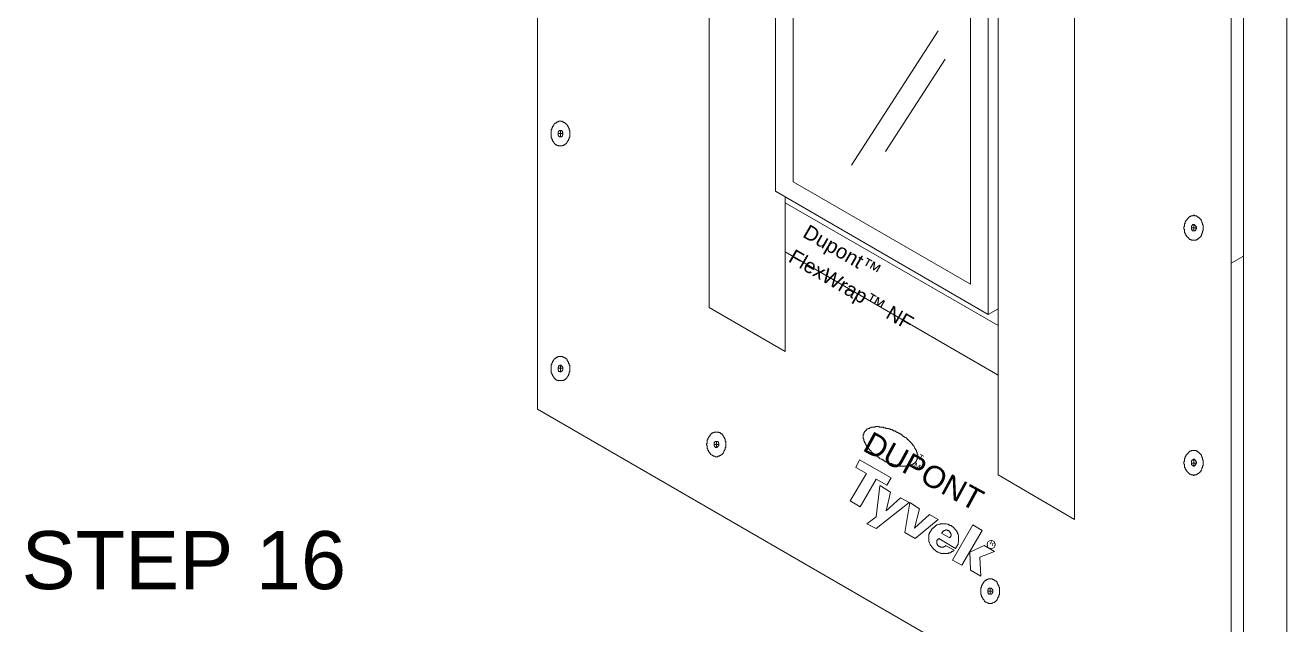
# Model space of a CAD drawing. Header units: inches. Extents: x 0 to 32.7, y -0.1 to 22.9.
# Drawn here: x 3.343 to 6.739, y 2.298 to 3.912 of the extents above; entities that cross this region are included whole.
import ezdxf

# ---------------------------------------------------------------- set-up
doc = ezdxf.new("R2010")
doc.units = ezdxf.units.IN
doc.header["$MEASUREMENT"] = 0
doc.layers.add('PDF_Geometry', color=7, linetype='Continuous', true_color=0x5d5d5d)
doc.layers.add('PDF_Text', color=7, linetype='Continuous')
doc.styles.add('PDF Arial', font='arial.ttf')
doc.styles.add('PDF Chief Blueprint', font='Chief_Blueprint.ttf')

msp = doc.modelspace()

# ---------------------------------------------------------------- linework, layer by layer
at = {"layer": 'PDF_Geometry', "color": 7, "lineweight": 18}
msp.add_lwpolyline([(6.5888, 1.7986), (6.5888, 4.7453), (4.7221, 5.8103), (4.7221, 2.8786)], close=True, dxfattribs=at)
at = {"layer": 'PDF_Geometry', "color": 254, "lineweight": 18, "true_color": 0xe1e1e1}
for points in [[(6.5888, 1.7986), (6.6221, 1.8169), (6.6221, 4.7636), (4.7554, 5.8303)], [(6.6221, 3.2903), (6.5888, 3.2719)]]:
    msp.add_lwpolyline(points, dxfattribs=at)
at = {"layer": 'PDF_Geometry', "color": 253, "lineweight": 18, "true_color": 0xa2a2a2}
msp.add_lwpolyline([(6.6221, 1.8169), (6.7388, 1.8853), (6.7388, 4.8319), (6.6771, 4.8669), (6.5604, 4.8003), (6.6221, 4.7636), (6.7388, 4.8319)], dxfattribs=at)
at = {"layer": 'PDF_Geometry', "color": 252, "lineweight": 18, "true_color": 0x929292}
for points in [[(5.3888, 3.4503), (5.3888, 3.0336), (5.1838, 3.1519), (5.1838, 4.7886)], [(5.9621, 4.3386), (5.9621, 2.7019), (6.1671, 2.5819), (6.1671, 4.2236), (6.1671, 2.5819), (5.9621, 2.7019), (5.9621, 4.3403)]]:
    msp.add_lwpolyline(points, dxfattribs=at)
at = {"layer": 'PDF_Geometry', "color": 252, "lineweight": 18, "true_color": 0x959595}
for points in [[(5.9621, 4.3386), (5.9354, 4.3236), (5.9354, 3.1336), (5.3621, 3.4653), (5.3621, 4.6553), (5.3888, 4.6703), (5.3621, 4.6553)], [(5.3888, 4.6403), (5.9354, 4.3236), (5.9621, 4.3386), (5.9621, 3.1486), (5.9354, 3.1336), (5.9354, 4.3236), (5.3621, 4.6553), (5.3621, 3.4653), (5.9354, 3.1336), (5.9621, 3.1486)], [(5.9621, 3.1036), (5.3888, 3.4336)]]:
    msp.add_lwpolyline(points, dxfattribs=at)
for points in [[(5.4104, 3.4903), (5.4104, 4.5736), (5.8871, 4.2986), (5.8871, 3.2153)], [(5.4104, 3.4903), (5.8871, 3.2153), (5.8871, 4.2986), (5.4104, 4.5736)]]:
    msp.add_lwpolyline(points, close=True, dxfattribs=at)
at = {"layer": 'PDF_Geometry', "color": 9, "lineweight": 18, "true_color": 0xbfbfbf}
msp.add_lwpolyline([(5.9621, 4.3386), (5.9621, 3.1486)], dxfattribs=at)
at = {"layer": 'PDF_Geometry', "color": 251, "lineweight": 18, "true_color": 0x686868}
for points in [[(6.5888, 1.7986), (6.5888, 4.3436)], [(5.8004, 3.8969), (5.5671, 3.5353)], [(5.8188, 3.8203), (5.6588, 3.5719)], [(4.7771, 3.6203), (4.7904, 3.6203)], [(4.7838, 3.6286), (4.7838, 3.6119)], [(6.4821, 3.3669), (6.4954, 3.3669)], [(6.4888, 3.3753), (6.4888, 3.3586)], [(4.7771, 2.9886), (4.7904, 2.9886)], [(4.7838, 2.9969), (4.7838, 2.9786)], [(5.2038, 2.7919), (5.2038, 2.7753)], [(5.1971, 2.7836), (5.2104, 2.7836)], [(6.4821, 2.7336), (6.4954, 2.7336)], [(6.4888, 2.7436), (6.4888, 2.7253)], [(5.9338, 2.3886), (5.9471, 2.3886)], [(5.9404, 2.3969), (5.9404, 2.3803)]]:
    msp.add_lwpolyline(points, dxfattribs=at)
at = {"layer": 'PDF_Geometry', "lineweight": 18}
for points in [[(4.7838, 3.6536), (4.7854, 3.6536), (4.7871, 3.6536), (4.7888, 3.6519), (4.7904, 3.6519), (4.7921, 3.6519), (4.7921, 3.6503), (4.7938, 3.6503), (4.7954, 3.6503), (4.7954, 3.6486), (4.7971, 3.6486), (4.7971, 3.6469), (4.7988, 3.6469), (4.7988, 3.6453), (4.8004, 3.6453), (4.8004, 3.6436), (4.8021, 3.6436), (4.8021, 3.6419), (4.8038, 3.6419), (4.8038, 3.6403), (4.8038, 3.6386), (4.8054, 3.6386), (4.8054, 3.6369), (4.8054, 3.6353), (4.8071, 3.6353), (4.8071, 3.6336), (4.8071, 3.6319), (4.8071, 3.6303), (4.8088, 3.6286), (4.8088, 3.6269), (4.8088, 3.6253), (4.8088, 3.6236), (4.8088, 3.6219), (4.8088, 3.6203), (4.8088, 3.6186), (4.8088, 3.6169), (4.8088, 3.6153), (4.8088, 3.6136), (4.8088, 3.6119), (4.8088, 3.6103), (4.8071, 3.6103), (4.8071, 3.6086), (4.8071, 3.6069), (4.8071, 3.6053), (4.8054, 3.6053), (4.8054, 3.6036), (4.8054, 3.6019), (4.8038, 3.6019), (4.8038, 3.6003), (4.8038, 3.5986), (4.8021, 3.5986), (4.8021, 3.5969), (4.8004, 3.5953), (4.7988, 3.5936), (4.7971, 3.5919), (4.7954, 3.5919), (4.7954, 3.5903), (4.7938, 3.5903), (4.7921, 3.5886), (4.7904, 3.5886), (4.7888, 3.5886), (4.7888, 3.5869), (4.7871, 3.5869), (4.7854, 3.5869), (4.7838, 3.5869), (4.7821, 3.5869), (4.7804, 3.5869), (4.7788, 3.5869), (4.7771, 3.5886), (4.7754, 3.5886), (4.7738, 3.5886), (4.7738, 3.5903), (4.7721, 3.5903), (4.7704, 3.5903), (4.7704, 3.5919), (4.7688, 3.5919), (4.7688, 3.5936), (4.7671, 3.5936), (4.7671, 3.5953), (4.7654, 3.5953), (4.7654, 3.5969), (4.7638, 3.5986), (4.7638, 3.6003), (4.7621, 3.6003), (4.7621, 3.6019), (4.7621, 3.6036), (4.7604, 3.6053), (4.7604, 3.6069), (4.7604, 3.6086), (4.7588, 3.6086), (4.7588, 3.6103), (4.7588, 3.6119), (4.7588, 3.6136), (4.7588, 3.6153), (4.7588, 3.6169), (4.7588, 3.6186), (4.7588, 3.6203), (4.7588, 3.6219), (4.7588, 3.6236), (4.7588, 3.6253), (4.7588, 3.6269), (4.7588, 3.6286), (4.7588, 3.6303), (4.7604, 3.6319), (4.7604, 3.6336), (4.7604, 3.6353), (4.7621, 3.6369), (4.7621, 3.6386), (4.7638, 3.6403), (4.7638, 3.6419), (4.7654, 3.6419), (4.7654, 3.6436), (4.7671, 3.6453), (4.7671, 3.6469), (4.7688, 3.6469), (4.7688, 3.6486), (4.7704, 3.6486), (4.7721, 3.6486), (4.7721, 3.6503), (4.7738, 3.6503), (4.7738, 3.6519), (4.7754, 3.6519), (4.7771, 3.6519), (4.7788, 3.6519), (4.7788, 3.6536), (4.7804, 3.6536), (4.7821, 3.6536)], [(6.4888, 3.4003), (6.4904, 3.4003), (6.4904, 3.3986), (6.4921, 3.3986), (6.4938, 3.3986), (6.4954, 3.3986), (6.4971, 3.3986), (6.4971, 3.3969), (6.4988, 3.3969), (6.4988, 3.3953), (6.5004, 3.3953), (6.5021, 3.3953), (6.5021, 3.3936), (6.5038, 3.3936), (6.5038, 3.3919), (6.5054, 3.3919), (6.5054, 3.3903), (6.5071, 3.3903), (6.5071, 3.3886), (6.5071, 3.3869), (6.5088, 3.3869), (6.5088, 3.3853), (6.5104, 3.3836), (6.5104, 3.3819), (6.5104, 3.3803), (6.5121, 3.3803), (6.5121, 3.3786), (6.5121, 3.3769), (6.5121, 3.3753), (6.5138, 3.3736), (6.5138, 3.3719), (6.5138, 3.3703), (6.5138, 3.3686), (6.5138, 3.3669), (6.5138, 3.3653), (6.5138, 3.3636), (6.5138, 3.3619), (6.5138, 3.3603), (6.5138, 3.3586), (6.5121, 3.3586), (6.5121, 3.3569), (6.5121, 3.3553), (6.5121, 3.3536), (6.5121, 3.3519), (6.5104, 3.3519), (6.5104, 3.3503), (6.5104, 3.3486), (6.5088, 3.3486), (6.5088, 3.3469), (6.5088, 3.3453), (6.5071, 3.3453), (6.5071, 3.3436), (6.5054, 3.3419), (6.5038, 3.3403), (6.5021, 3.3386), (6.5004, 3.3369), (6.4988, 3.3369), (6.4988, 3.3353), (6.4971, 3.3353), (6.4954, 3.3353), (6.4954, 3.3336), (6.4938, 3.3336), (6.4921, 3.3336), (6.4904, 3.3336), (6.4888, 3.3336), (6.4871, 3.3336), (6.4854, 3.3336), (6.4838, 3.3336), (6.4821, 3.3336), (6.4804, 3.3353), (6.4788, 3.3353), (6.4771, 3.3353), (6.4771, 3.3369), (6.4754, 3.3369), (6.4754, 3.3386), (6.4738, 3.3386), (6.4738, 3.3403), (6.4721, 3.3403), (6.4721, 3.3419), (6.4704, 3.3419), (6.4704, 3.3436), (6.4688, 3.3436), (6.4688, 3.3453), (6.4671, 3.3469), (6.4671, 3.3486), (6.4654, 3.3503), (6.4654, 3.3519), (6.4654, 3.3536), (6.4638, 3.3536), (6.4638, 3.3553), (6.4638, 3.3569), (6.4638, 3.3586), (6.4638, 3.3603), (6.4638, 3.3619), (6.4621, 3.3636), (6.4621, 3.3653), (6.4621, 3.3669), (6.4621, 3.3686), (6.4621, 3.3703), (6.4638, 3.3703), (6.4638, 3.3719), (6.4638, 3.3736), (6.4638, 3.3753), (6.4638, 3.3769), (6.4638, 3.3786), (6.4654, 3.3786), (6.4654, 3.3803), (6.4654, 3.3819), (6.4654, 3.3836), (6.4671, 3.3836), (6.4671, 3.3853), (6.4688, 3.3869), (6.4688, 3.3886), (6.4704, 3.3886), (6.4704, 3.3903), (6.4721, 3.3919), (6.4738, 3.3936), (6.4754, 3.3953), (6.4771, 3.3953), (6.4771, 3.3969), (6.4788, 3.3969), (6.4804, 3.3969), (6.4804, 3.3986), (6.4821, 3.3986), (6.4838, 3.3986), (6.4854, 3.3986), (6.4871, 3.3986), (6.4871, 3.4003)], [(4.7838, 3.0203), (4.7854, 3.0203), (4.7871, 3.0203), (4.7888, 3.0203), (4.7904, 3.0203), (4.7904, 3.0186), (4.7921, 3.0186), (4.7938, 3.0186), (4.7938, 3.0169), (4.7954, 3.0169), (4.7971, 3.0169), (4.7971, 3.0153), (4.7988, 3.0153), (4.7988, 3.0136), (4.8004, 3.0136), (4.8004, 3.0119), (4.8021, 3.0119), (4.8021, 3.0103), (4.8021, 3.0086), (4.8038, 3.0086), (4.8038, 3.0069), (4.8054, 3.0053), (4.8054, 3.0036), (4.8054, 3.0019), (4.8071, 3.0019), (4.8071, 3.0003), (4.8071, 2.9986), (4.8071, 2.9969), (4.8088, 2.9969), (4.8088, 2.9953), (4.8088, 2.9936), (4.8088, 2.9919), (4.8088, 2.9903), (4.8088, 2.9886), (4.8088, 2.9869), (4.8088, 2.9853), (4.8088, 2.9836), (4.8088, 2.9819), (4.8088, 2.9803), (4.8088, 2.9786), (4.8071, 2.9786), (4.8071, 2.9769), (4.8071, 2.9753), (4.8071, 2.9736), (4.8054, 2.9719), (4.8054, 2.9703), (4.8054, 2.9686), (4.8038, 2.9686), (4.8038, 2.9669), (4.8021, 2.9653), (4.8021, 2.9636), (4.8004, 2.9636), (4.8004, 2.9619), (4.7988, 2.9619), (4.7988, 2.9603), (4.7971, 2.9603), (4.7971, 2.9586), (4.7954, 2.9586), (4.7938, 2.9569), (4.7921, 2.9569), (4.7921, 2.9553), (4.7904, 2.9553), (4.7888, 2.9553), (4.7871, 2.9553), (4.7854, 2.9553), (4.7838, 2.9553), (4.7821, 2.9553), (4.7804, 2.9553), (4.7788, 2.9553), (4.7771, 2.9553), (4.7754, 2.9553), (4.7754, 2.9569), (4.7738, 2.9569), (4.7721, 2.9569), (4.7721, 2.9586), (4.7704, 2.9586), (4.7704, 2.9603), (4.7688, 2.9603), (4.7671, 2.9619), (4.7671, 2.9636), (4.7654, 2.9636), (4.7654, 2.9653), (4.7638, 2.9653), (4.7638, 2.9669), (4.7638, 2.9686), (4.7621, 2.9686), (4.7621, 2.9703), (4.7621, 2.9719), (4.7604, 2.9719), (4.7604, 2.9736), (4.7604, 2.9753), (4.7588, 2.9769), (4.7588, 2.9786), (4.7588, 2.9803), (4.7588, 2.9819), (4.7588, 2.9836), (4.7588, 2.9853), (4.7588, 2.9869), (4.7588, 2.9886), (4.7588, 2.9903), (4.7588, 2.9919), (4.7588, 2.9936), (4.7588, 2.9953), (4.7588, 2.9969), (4.7588, 2.9986), (4.7604, 2.9986), (4.7604, 3.0003), (4.7604, 3.0019), (4.7604, 3.0036), (4.7621, 3.0036), (4.7621, 3.0053), (4.7621, 3.0069), (4.7638, 3.0069), (4.7638, 3.0086), (4.7638, 3.0103), (4.7654, 3.0103), (4.7654, 3.0119), (4.7671, 3.0119), (4.7671, 3.0136), (4.7688, 3.0136), (4.7688, 3.0153), (4.7704, 3.0153), (4.7704, 3.0169), (4.7721, 3.0169), (4.7738, 3.0186), (4.7754, 3.0186), (4.7771, 3.0203), (4.7788, 3.0203), (4.7804, 3.0203), (4.7821, 3.0203)], [(5.2038, 2.8169), (5.2054, 2.8169), (5.2071, 2.8169), (5.2088, 2.8169), (5.2104, 2.8153), (5.2121, 2.8153), (5.2138, 2.8153), (5.2138, 2.8136), (5.2154, 2.8136), (5.2154, 2.8119), (5.2171, 2.8119), (5.2188, 2.8119), (5.2188, 2.8103), (5.2204, 2.8086), (5.2204, 2.8069), (5.2221, 2.8069), (5.2221, 2.8053), (5.2238, 2.8053), (5.2238, 2.8036), (5.2238, 2.8019), (5.2254, 2.8019), (5.2254, 2.8003), (5.2254, 2.7986), (5.2271, 2.7986), (5.2271, 2.7969), (5.2271, 2.7953), (5.2271, 2.7936), (5.2288, 2.7919), (5.2288, 2.7903), (5.2288, 2.7886), (5.2288, 2.7869), (5.2288, 2.7853), (5.2288, 2.7836), (5.2288, 2.7819), (5.2288, 2.7803), (5.2288, 2.7786), (5.2288, 2.7769), (5.2288, 2.7753), (5.2271, 2.7753), (5.2271, 2.7736), (5.2271, 2.7719), (5.2271, 2.7703), (5.2254, 2.7686), (5.2254, 2.7669), (5.2238, 2.7653), (5.2238, 2.7636), (5.2221, 2.7619), (5.2221, 2.7603), (5.2204, 2.7603), (5.2204, 2.7586), (5.2188, 2.7586), (5.2188, 2.7569), (5.2171, 2.7569), (5.2171, 2.7553), (5.2154, 2.7553), (5.2154, 2.7536), (5.2138, 2.7536), (5.2121, 2.7536), (5.2121, 2.7519), (5.2104, 2.7519), (5.2088, 2.7519), (5.2071, 2.7519), (5.2071, 2.7503), (5.2054, 2.7503), (5.2038, 2.7503), (5.2021, 2.7503), (5.2004, 2.7503), (5.1988, 2.7519), (5.1971, 2.7519), (5.1954, 2.7519), (5.1938, 2.7536), (5.1921, 2.7536), (5.1921, 2.7553), (5.1904, 2.7553), (5.1888, 2.7569), (5.1871, 2.7569), (5.1871, 2.7586), (5.1854, 2.7603), (5.1854, 2.7619), (5.1838, 2.7619), (5.1838, 2.7636), (5.1821, 2.7636), (5.1821, 2.7653), (5.1821, 2.7669), (5.1804, 2.7669), (5.1804, 2.7686), (5.1804, 2.7703), (5.1804, 2.7719), (5.1788, 2.7719), (5.1788, 2.7736), (5.1788, 2.7753), (5.1788, 2.7769), (5.1788, 2.7786), (5.1788, 2.7803), (5.1788, 2.7819), (5.1771, 2.7819), (5.1771, 2.7836), (5.1771, 2.7853), (5.1788, 2.7869), (5.1788, 2.7886), (5.1788, 2.7903), (5.1788, 2.7919), (5.1788, 2.7936), (5.1788, 2.7953), (5.1804, 2.7969), (5.1804, 2.7986), (5.1804, 2.8003), (5.1821, 2.8003), (5.1821, 2.8019), (5.1821, 2.8036), (5.1838, 2.8036), (5.1838, 2.8053), (5.1854, 2.8069), (5.1854, 2.8086), (5.1871, 2.8086), (5.1871, 2.8103), (5.1888, 2.8103), (5.1888, 2.8119), (5.1904, 2.8119), (5.1904, 2.8136), (5.1921, 2.8136), (5.1938, 2.8136), (5.1938, 2.8153), (5.1954, 2.8153), (5.1971, 2.8153), (5.1971, 2.8169), (5.1988, 2.8169), (5.2004, 2.8169), (5.2021, 2.8169)], [(6.4888, 2.7669), (6.4904, 2.7669), (6.4921, 2.7669), (6.4938, 2.7669), (6.4954, 2.7669), (6.4954, 2.7653), (6.4971, 2.7653), (6.4988, 2.7653), (6.4988, 2.7636), (6.5004, 2.7636), (6.5021, 2.7619), (6.5038, 2.7603), (6.5054, 2.7586), (6.5071, 2.7569), (6.5071, 2.7553), (6.5088, 2.7553), (6.5088, 2.7536), (6.5088, 2.7519), (6.5104, 2.7519), (6.5104, 2.7503), (6.5104, 2.7486), (6.5121, 2.7486), (6.5121, 2.7469), (6.5121, 2.7453), (6.5121, 2.7436), (6.5121, 2.7419), (6.5138, 2.7419), (6.5138, 2.7403), (6.5138, 2.7386), (6.5138, 2.7369), (6.5138, 2.7353), (6.5138, 2.7336), (6.5138, 2.7319), (6.5138, 2.7303), (6.5138, 2.7286), (6.5138, 2.7269), (6.5121, 2.7253), (6.5121, 2.7236), (6.5121, 2.7219), (6.5121, 2.7203), (6.5104, 2.7203), (6.5104, 2.7186), (6.5104, 2.7169), (6.5088, 2.7153), (6.5088, 2.7136), (6.5071, 2.7136), (6.5071, 2.7119), (6.5071, 2.7103), (6.5054, 2.7103), (6.5054, 2.7086), (6.5038, 2.7086), (6.5038, 2.7069), (6.5021, 2.7069), (6.5021, 2.7053), (6.5004, 2.7053), (6.4988, 2.7053), (6.4988, 2.7036), (6.4971, 2.7036), (6.4971, 2.7019), (6.4954, 2.7019), (6.4938, 2.7019), (6.4921, 2.7019), (6.4904, 2.7019), (6.4888, 2.7003), (6.4871, 2.7003), (6.4871, 2.7019), (6.4854, 2.7019), (6.4838, 2.7019), (6.4821, 2.7019), (6.4804, 2.7019), (6.4804, 2.7036), (6.4788, 2.7036), (6.4771, 2.7036), (6.4771, 2.7053), (6.4754, 2.7053), (6.4738, 2.7069), (6.4721, 2.7086), (6.4704, 2.7103), (6.4704, 2.7119), (6.4688, 2.7119), (6.4688, 2.7136), (6.4671, 2.7153), (6.4671, 2.7169), (6.4654, 2.7169), (6.4654, 2.7186), (6.4654, 2.7203), (6.4654, 2.7219), (6.4638, 2.7219), (6.4638, 2.7236), (6.4638, 2.7253), (6.4638, 2.7269), (6.4638, 2.7286), (6.4638, 2.7303), (6.4621, 2.7303), (6.4621, 2.7319), (6.4621, 2.7336), (6.4621, 2.7353), (6.4621, 2.7369), (6.4638, 2.7386), (6.4638, 2.7403), (6.4638, 2.7419), (6.4638, 2.7436), (6.4638, 2.7453), (6.4638, 2.7469), (6.4654, 2.7469), (6.4654, 2.7486), (6.4654, 2.7503), (6.4671, 2.7519), (6.4671, 2.7536), (6.4688, 2.7553), (6.4688, 2.7569), (6.4704, 2.7569), (6.4704, 2.7586), (6.4721, 2.7586), (6.4721, 2.7603), (6.4738, 2.7603), (6.4738, 2.7619), (6.4754, 2.7619), (6.4754, 2.7636), (6.4771, 2.7636), (6.4771, 2.7653), (6.4788, 2.7653), (6.4804, 2.7653), (6.4821, 2.7669), (6.4838, 2.7669), (6.4854, 2.7669), (6.4871, 2.7669)], [(5.9404, 2.4219), (5.9421, 2.4219), (5.9438, 2.4219), (5.9454, 2.4219), (5.9471, 2.4203), (5.9488, 2.4203), (5.9504, 2.4203), (5.9504, 2.4186), (5.9521, 2.4186), (5.9538, 2.4169), (5.9554, 2.4169), (5.9554, 2.4153), (5.9571, 2.4153), (5.9571, 2.4136), (5.9588, 2.4136), (5.9588, 2.4119), (5.9588, 2.4103), (5.9604, 2.4103), (5.9604, 2.4086), (5.9621, 2.4069), (5.9621, 2.4053), (5.9621, 2.4036), (5.9638, 2.4036), (5.9638, 2.4019), (5.9638, 2.4003), (5.9654, 2.3986), (5.9654, 2.3969), (5.9654, 2.3953), (5.9654, 2.3936), (5.9654, 2.3919), (5.9654, 2.3903), (5.9654, 2.3886), (5.9654, 2.3869), (5.9654, 2.3853), (5.9654, 2.3836), (5.9654, 2.3819), (5.9654, 2.3803), (5.9654, 2.3786), (5.9638, 2.3786), (5.9638, 2.3769), (5.9638, 2.3753), (5.9638, 2.3736), (5.9621, 2.3736), (5.9621, 2.3719), (5.9621, 2.3703), (5.9604, 2.3703), (5.9604, 2.3686), (5.9604, 2.3669), (5.9588, 2.3669), (5.9588, 2.3653), (5.9571, 2.3636), (5.9554, 2.3619), (5.9538, 2.3603), (5.9521, 2.3603), (5.9521, 2.3586), (5.9504, 2.3586), (5.9488, 2.3569), (5.9471, 2.3569), (5.9454, 2.3569), (5.9454, 2.3553), (5.9438, 2.3553), (5.9421, 2.3553), (5.9404, 2.3553), (5.9388, 2.3553), (5.9371, 2.3553), (5.9354, 2.3553), (5.9354, 2.3569), (5.9338, 2.3569), (5.9321, 2.3569), (5.9304, 2.3586), (5.9288, 2.3586), (5.9288, 2.3603), (5.9271, 2.3603), (5.9254, 2.3619), (5.9238, 2.3636), (5.9238, 2.3653), (5.9221, 2.3653), (5.9221, 2.3669), (5.9204, 2.3669), (5.9204, 2.3686), (5.9204, 2.3703), (5.9188, 2.3703), (5.9188, 2.3719), (5.9188, 2.3736), (5.9171, 2.3736), (5.9171, 2.3753), (5.9171, 2.3769), (5.9171, 2.3786), (5.9154, 2.3786), (5.9154, 2.3803), (5.9154, 2.3819), (5.9154, 2.3836), (5.9154, 2.3853), (5.9154, 2.3869), (5.9154, 2.3886), (5.9154, 2.3903), (5.9154, 2.3919), (5.9154, 2.3936), (5.9154, 2.3953), (5.9154, 2.3969), (5.9154, 2.3986), (5.9171, 2.3986), (5.9171, 2.4003), (5.9171, 2.4019), (5.9171, 2.4036), (5.9188, 2.4036), (5.9188, 2.4053), (5.9188, 2.4069), (5.9204, 2.4086), (5.9204, 2.4103), (5.9221, 2.4103), (5.9221, 2.4119), (5.9238, 2.4136), (5.9238, 2.4153), (5.9254, 2.4153), (5.9254, 2.4169), (5.9271, 2.4169), (5.9288, 2.4186), (5.9304, 2.4186), (5.9304, 2.4203), (5.9321, 2.4203), (5.9338, 2.4203), (5.9354, 2.4219), (5.9371, 2.4219), (5.9388, 2.4219)]]:
    msp.add_lwpolyline(points, close=True, dxfattribs=at)
at = {"layer": 'PDF_Geometry', "color": 251, "lineweight": 18, "true_color": 0x686868}
for points in [[(4.7838, 3.6286), (4.7854, 3.6286), (4.7871, 3.6286), (4.7871, 3.6269), (4.7888, 3.6269), (4.7888, 3.6253), (4.7888, 3.6236), (4.7904, 3.6236), (4.7904, 3.6219), (4.7904, 3.6203), (4.7904, 3.6186), (4.7904, 3.6169), (4.7888, 3.6169), (4.7888, 3.6153), (4.7888, 3.6136), (4.7871, 3.6136), (4.7871, 3.6119), (4.7854, 3.6119), (4.7838, 3.6119), (4.7821, 3.6119), (4.7804, 3.6119), (4.7804, 3.6136), (4.7788, 3.6136), (4.7788, 3.6153), (4.7771, 3.6153), (4.7771, 3.6169), (4.7771, 3.6186), (4.7771, 3.6203), (4.7771, 3.6219), (4.7771, 3.6236), (4.7771, 3.6253), (4.7788, 3.6253), (4.7788, 3.6269), (4.7804, 3.6269), (4.7804, 3.6286), (4.7821, 3.6286)], [(6.4888, 3.3753), (6.4904, 3.3753), (6.4904, 3.3736), (6.4921, 3.3736), (6.4921, 3.3719), (6.4938, 3.3719), (6.4938, 3.3703), (6.4954, 3.3686), (6.4954, 3.3669), (6.4954, 3.3653), (6.4954, 3.3636), (6.4938, 3.3636), (6.4938, 3.3619), (6.4938, 3.3603), (6.4921, 3.3603), (6.4921, 3.3586), (6.4904, 3.3586), (6.4888, 3.3586), (6.4871, 3.3586), (6.4854, 3.3586), (6.4838, 3.3586), (6.4838, 3.3603), (6.4838, 3.3619), (6.4821, 3.3619), (6.4821, 3.3636), (6.4821, 3.3653), (6.4821, 3.3669), (6.4821, 3.3686), (6.4821, 3.3703), (6.4821, 3.3719), (6.4838, 3.3719), (6.4838, 3.3736), (6.4854, 3.3736), (6.4854, 3.3753), (6.4871, 3.3753)], [(4.7838, 2.9969), (4.7854, 2.9969), (4.7854, 2.9953), (4.7871, 2.9953), (4.7871, 2.9936), (4.7888, 2.9936), (4.7888, 2.9919), (4.7904, 2.9919), (4.7904, 2.9903), (4.7904, 2.9886), (4.7904, 2.9869), (4.7904, 2.9853), (4.7904, 2.9836), (4.7888, 2.9836), (4.7888, 2.9819), (4.7871, 2.9819), (4.7871, 2.9803), (4.7854, 2.9803), (4.7854, 2.9786), (4.7838, 2.9786), (4.7821, 2.9786), (4.7821, 2.9803), (4.7804, 2.9803), (4.7788, 2.9803), (4.7788, 2.9819), (4.7788, 2.9836), (4.7771, 2.9836), (4.7771, 2.9853), (4.7771, 2.9869), (4.7771, 2.9886), (4.7771, 2.9903), (4.7771, 2.9919), (4.7788, 2.9919), (4.7788, 2.9936), (4.7788, 2.9953), (4.7804, 2.9953), (4.7821, 2.9953), (4.7821, 2.9969)], [(5.7421, 2.7403), (5.7421, 2.7386), (5.7404, 2.7386), (5.7404, 2.7369), (5.7388, 2.7353), (5.7371, 2.7336), (5.7354, 2.7336), (5.7354, 2.7319), (5.7338, 2.7319), (5.7338, 2.7303), (5.7321, 2.7303), (5.7304, 2.7303), (5.7304, 2.7286), (5.7288, 2.7286), (5.7271, 2.7286), (5.7254, 2.7269), (5.7238, 2.7269), (5.7221, 2.7269), (5.7204, 2.7269), (5.7204, 2.7253), (5.7188, 2.7253), (5.7171, 2.7253), (5.7154, 2.7253), (5.7138, 2.7253), (5.7121, 2.7253), (5.7104, 2.7253), (5.7088, 2.7253), (5.7071, 2.7253), (5.7054, 2.7253), (5.7038, 2.7253), (5.7021, 2.7253), (5.7004, 2.7253), (5.6988, 2.7253), (5.6971, 2.7253), (5.6954, 2.7269), (5.6938, 2.7269), (5.6921, 2.7269), (5.6904, 2.7269), (5.6888, 2.7269), (5.6871, 2.7269), (5.6854, 2.7286), (5.6838, 2.7286), (5.6821, 2.7286), (5.6804, 2.7286), (5.6788, 2.7303), (5.6771, 2.7303), (5.6754, 2.7303), (5.6754, 2.7319), (5.6738, 2.7319), (5.6721, 2.7319), (5.6704, 2.7319), (5.6688, 2.7336), (5.6671, 2.7336), (5.6654, 2.7336), (5.6654, 2.7353), (5.6638, 2.7353), (5.6621, 2.7369), (5.6604, 2.7369), (5.6588, 2.7369), (5.6571, 2.7386), (5.6554, 2.7386), (5.6554, 2.7403), (5.6538, 2.7403), (5.6521, 2.7419), (5.6504, 2.7419), (5.6488, 2.7436), (5.6471, 2.7436), (5.6454, 2.7453), (5.6438, 2.7453), (5.6421, 2.7469), (5.6404, 2.7486), (5.6388, 2.7503), (5.6371, 2.7503), (5.6354, 2.7519), (5.6338, 2.7536), (5.6321, 2.7536), (5.6304, 2.7553), (5.6288, 2.7569), (5.6271, 2.7586), (5.6254, 2.7603), (5.6238, 2.7603), (5.6238, 2.7619), (5.6221, 2.7619), (5.6204, 2.7636), (5.6204, 2.7653), (5.6188, 2.7653), (5.6188, 2.7669), (5.6171, 2.7669), (5.6171, 2.7686), (5.6154, 2.7686), (5.6154, 2.7703), (5.6138, 2.7719), (5.6121, 2.7736), (5.6104, 2.7753), (5.6104, 2.7769), (5.6088, 2.7769), (5.6088, 2.7786), (5.6071, 2.7803), (5.6071, 2.7819), (5.6054, 2.7819), (5.6054, 2.7836), (5.6054, 2.7853), (5.6038, 2.7853), (5.6038, 2.7869), (5.6038, 2.7886), (5.6021, 2.7886), (5.6021, 2.7903), (5.6021, 2.7919), (5.6004, 2.7936), (5.6004, 2.7953), (5.6004, 2.7969), (5.6004, 2.7986), (5.5988, 2.7986), (5.5988, 2.8003), (5.5988, 2.8019), (5.5988, 2.8036), (5.5988, 2.8053), (5.5988, 2.8069), (5.5988, 2.8086), (5.5988, 2.8103), (5.6004, 2.8103), (5.6004, 2.8119), (5.6004, 2.8136), (5.6004, 2.8153), (5.6021, 2.8153), (5.6021, 2.8169), (5.6021, 2.8186), (5.6038, 2.8186), (5.6038, 2.8203), (5.6054, 2.8203), (5.6054, 2.8219), (5.6071, 2.8219), (5.6071, 2.8236), (5.6088, 2.8236), (5.6088, 2.8253), (5.6104, 2.8253), (5.6121, 2.8253), (5.6121, 2.8269), (5.6138, 2.8269), (5.6154, 2.8269), (5.6154, 2.8286), (5.6171, 2.8286), (5.6188, 2.8286), (5.6204, 2.8303), (5.6221, 2.8303), (5.6238, 2.8303), (5.6254, 2.8303), (5.6271, 2.8303), (5.6288, 2.8303), (5.6304, 2.8303), (5.6304, 2.8319), (5.6321, 2.8319), (5.6338, 2.8319), (5.6354, 2.8319), (5.6371, 2.8319), (5.6388, 2.8319), (5.6404, 2.8319), (5.6421, 2.8303), (5.6438, 2.8303), (5.6454, 2.8303), (5.6471, 2.8303), (5.6488, 2.8303), (5.6504, 2.8303), (5.6521, 2.8303), (5.6538, 2.8286), (5.6554, 2.8286), (5.6571, 2.8286), (5.6588, 2.8286), (5.6604, 2.8269), (5.6621, 2.8269), (5.6638, 2.8269), (5.6654, 2.8269), (5.6671, 2.8269), (5.6671, 2.8253), (5.6688, 2.8253), (5.6704, 2.8253), (5.6721, 2.8236), (5.6738, 2.8236), (5.6754, 2.8236), (5.6771, 2.8219), (5.6788, 2.8219), (5.6804, 2.8203), (5.6821, 2.8203), (5.6838, 2.8203), (5.6854, 2.8186), (5.6871, 2.8186), (5.6871, 2.8169), (5.6888, 2.8169), (5.6904, 2.8153), (5.6921, 2.8153), (5.6938, 2.8136), (5.6954, 2.8136), (5.6971, 2.8119), (5.6988, 2.8119), (5.7004, 2.8103), (5.7021, 2.8103), (5.7038, 2.8086), (5.7038, 2.8069), (5.7054, 2.8069), (5.7071, 2.8053), (5.7088, 2.8053), (5.7088, 2.8036), (5.7104, 2.8036), (5.7121, 2.8019), (5.7138, 2.8019), (5.7138, 2.8003), (5.7154, 2.8003), (5.7171, 2.7986), (5.7171, 2.7969), (5.7188, 2.7969), (5.7204, 2.7953), (5.7221, 2.7936), (5.7238, 2.7919), (5.7254, 2.7903), (5.7271, 2.7886), (5.7288, 2.7869), (5.7304, 2.7853), (5.7304, 2.7836), (5.7321, 2.7836), (5.7321, 2.7819), (5.7338, 2.7803), (5.7354, 2.7786), (5.7354, 2.7769), (5.7371, 2.7753), (5.7371, 2.7736), (5.7388, 2.7736), (5.7388, 2.7719), (5.7404, 2.7703), (5.7404, 2.7686), (5.7421, 2.7669), (5.7421, 2.7653), (5.7421, 2.7636), (5.7438, 2.7619), (5.7438, 2.7603), (5.7438, 2.7586), (5.7438, 2.7569), (5.7454, 2.7569), (5.7454, 2.7553), (5.7454, 2.7536), (5.7454, 2.7519), (5.7454, 2.7503), (5.7454, 2.7486), (5.7454, 2.7469), (5.7438, 2.7469), (5.7438, 2.7453), (5.7438, 2.7436), (5.7438, 2.7419), (5.7421, 2.7419)], [(5.2038, 2.7919), (5.2054, 2.7919), (5.2071, 2.7919), (5.2071, 2.7903), (5.2088, 2.7903), (5.2088, 2.7886), (5.2088, 2.7869), (5.2104, 2.7869), (5.2104, 2.7853), (5.2104, 2.7836), (5.2104, 2.7819), (5.2104, 2.7803), (5.2088, 2.7803), (5.2088, 2.7786), (5.2071, 2.7786), (5.2071, 2.7769), (5.2054, 2.7769), (5.2054, 2.7753), (5.2038, 2.7753), (5.2021, 2.7753), (5.2004, 2.7753), (5.2004, 2.7769), (5.1988, 2.7769), (5.1988, 2.7786), (5.1971, 2.7786), (5.1971, 2.7803), (5.1971, 2.7819), (5.1971, 2.7836), (5.1971, 2.7853), (5.1971, 2.7869), (5.1971, 2.7886), (5.1988, 2.7886), (5.1988, 2.7903), (5.1988, 2.7919), (5.2004, 2.7919), (5.2021, 2.7919)], [(5.6738, 2.6936), (5.6621, 2.6736), (5.6338, 2.6903), (5.5904, 2.6153), (5.5638, 2.6319), (5.6071, 2.7053), (5.5788, 2.7219), (5.5888, 2.7419)], [(6.4888, 2.7436), (6.4904, 2.7436), (6.4904, 2.7419), (6.4921, 2.7419), (6.4921, 2.7403), (6.4938, 2.7403), (6.4938, 2.7386), (6.4938, 2.7369), (6.4954, 2.7369), (6.4954, 2.7353), (6.4954, 2.7336), (6.4954, 2.7319), (6.4938, 2.7319), (6.4938, 2.7303), (6.4938, 2.7286), (6.4921, 2.7286), (6.4921, 2.7269), (6.4904, 2.7269), (6.4904, 2.7253), (6.4888, 2.7253), (6.4871, 2.7253), (6.4871, 2.7269), (6.4854, 2.7269), (6.4838, 2.7269), (6.4838, 2.7286), (6.4821, 2.7286), (6.4821, 2.7303), (6.4821, 2.7319), (6.4821, 2.7336), (6.4821, 2.7353), (6.4821, 2.7369), (6.4821, 2.7386), (6.4821, 2.7403), (6.4838, 2.7403), (6.4838, 2.7419), (6.4854, 2.7419), (6.4871, 2.7419), (6.4871, 2.7436)], [(5.6454, 2.6719), (5.6721, 2.6553), (5.6604, 2.6053), (5.6988, 2.6403), (5.7221, 2.6269), (5.6338, 2.5569), (5.6088, 2.5703), (5.6338, 2.5886), (5.6438, 2.6719)], [(5.7504, 2.6103), (5.7371, 2.5586), (5.7771, 2.5953), (5.8004, 2.5819), (5.7388, 2.5303), (5.7104, 2.5469), (5.7238, 2.6269)], [(5.8471, 2.5536), (5.8454, 2.5553), (5.8454, 2.5569), (5.8438, 2.5586), (5.8421, 2.5603), (5.8404, 2.5619), (5.8388, 2.5619), (5.8371, 2.5636), (5.8354, 2.5653), (5.8321, 2.5653), (5.8304, 2.5669), (5.8288, 2.5669), (5.8271, 2.5686), (5.8254, 2.5686), (5.8221, 2.5703), (5.8204, 2.5703), (5.8188, 2.5703), (5.8154, 2.5703), (5.8138, 2.5703), (5.8121, 2.5703), (5.8104, 2.5703), (5.8071, 2.5703), (5.8054, 2.5686), (5.8038, 2.5686), (5.8021, 2.5686), (5.7988, 2.5669), (5.7971, 2.5669), (5.7954, 2.5653), (5.7938, 2.5653), (5.7921, 2.5636), (5.7904, 2.5619), (5.7888, 2.5603), (5.7871, 2.5586), (5.7854, 2.5586), (5.7754, 2.5419), (5.7754, 2.5403), (5.7754, 2.5369), (5.7754, 2.5353), (5.7754, 2.5336), (5.7754, 2.5303), (5.7754, 2.5286), (5.7754, 2.5269), (5.7754, 2.5236), (5.7754, 2.5219), (5.7771, 2.5203), (5.7771, 2.5186), (5.7788, 2.5153), (5.7788, 2.5136), (5.7804, 2.5119), (5.7821, 2.5103), (5.7821, 2.5086), (5.7838, 2.5069), (5.7854, 2.5053), (5.7871, 2.5036), (5.7888, 2.5019), (5.7904, 2.5003), (5.7921, 2.4986), (5.7938, 2.4969), (5.7954, 2.4953), (5.7971, 2.4953), (5.7988, 2.4936), (5.8004, 2.4936), (5.8038, 2.4919), (5.8054, 2.4919), (5.8071, 2.4903), (5.8104, 2.4903), (5.8121, 2.4903), (5.8138, 2.4903), (5.8171, 2.4903), (5.8188, 2.4903), (5.8204, 2.4903), (5.8221, 2.4903), (5.8254, 2.4903), (5.8271, 2.4903), (5.8288, 2.4919), (5.8321, 2.4919), (5.8338, 2.4919), (5.8354, 2.4936), (5.8371, 2.4953), (5.8388, 2.4953), (5.8421, 2.4969), (5.8438, 2.4986), (5.8204, 2.5119), (5.8204, 2.5103), (5.8188, 2.5103), (5.8188, 2.5086), (5.8171, 2.5086), (5.8154, 2.5086), (5.8154, 2.5069), (5.8138, 2.5069), (5.8121, 2.5069), (5.8104, 2.5069), (5.8088, 2.5069), (5.8071, 2.5069), (5.8054, 2.5069), (5.8054, 2.5086), (5.8038, 2.5086), (5.8021, 2.5086), (5.8021, 2.5103), (5.8004, 2.5103), (5.8004, 2.5119), (5.7988, 2.5119), (5.7988, 2.5136), (5.7988, 2.5153), (5.7971, 2.5153), (5.7971, 2.5169), (5.7971, 2.5186), (5.7971, 2.5203), (5.7971, 2.5219), (5.7971, 2.5236), (5.7971, 2.5253), (5.8021, 2.5303), (5.8471, 2.5036), (5.8538, 2.5153), (5.8538, 2.5169), (5.8538, 2.5186), (5.8554, 2.5203), (5.8554, 2.5236), (5.8554, 2.5253), (5.8554, 2.5269), (5.8554, 2.5303), (5.8554, 2.5319), (5.8554, 2.5336), (5.8554, 2.5353), (5.8554, 2.5386), (5.8538, 2.5403), (5.8538, 2.5419), (5.8521, 2.5436), (5.8521, 2.5469), (5.8504, 2.5486), (5.8504, 2.5503), (5.8488, 2.5519)], [(5.8104, 2.5436), (5.8321, 2.5319), (5.8321, 2.5336), (5.8338, 2.5336), (5.8338, 2.5353), (5.8338, 2.5369), (5.8354, 2.5369), (5.8354, 2.5386), (5.8354, 2.5403), (5.8354, 2.5419), (5.8338, 2.5436), (5.8338, 2.5453), (5.8338, 2.5469), (5.8321, 2.5469), (5.8321, 2.5486), (5.8304, 2.5503), (5.8288, 2.5503), (5.8288, 2.5519), (5.8271, 2.5519), (5.8254, 2.5519), (5.8238, 2.5536), (5.8221, 2.5536), (5.8204, 2.5536), (5.8188, 2.5519), (5.8171, 2.5519), (5.8154, 2.5519), (5.8154, 2.5503), (5.8138, 2.5503), (5.8121, 2.5486), (5.8121, 2.5469), (5.8104, 2.5469), (5.8104, 2.5453)], [(5.9188, 2.5519), (5.8638, 2.4586), (5.8388, 2.4719), (5.8938, 2.5669)], [(5.9238, 2.5119), (5.9521, 2.4953), (5.9121, 2.4803), (5.9154, 2.4286), (5.8871, 2.4453), (5.8854, 2.4936)], [(5.9404, 2.3969), (5.9421, 2.3969), (5.9438, 2.3969), (5.9438, 2.3953), (5.9454, 2.3953), (5.9454, 2.3936), (5.9471, 2.3936), (5.9471, 2.3919), (5.9471, 2.3903), (5.9471, 2.3886), (5.9471, 2.3869), (5.9471, 2.3853), (5.9454, 2.3853), (5.9454, 2.3836), (5.9454, 2.3819), (5.9438, 2.3819), (5.9438, 2.3803), (5.9421, 2.3803), (5.9404, 2.3803), (5.9388, 2.3803), (5.9371, 2.3803), (5.9371, 2.3819), (5.9354, 2.3819), (5.9354, 2.3836), (5.9354, 2.3853), (5.9338, 2.3853), (5.9338, 2.3869), (5.9338, 2.3886), (5.9338, 2.3903), (5.9338, 2.3919), (5.9338, 2.3936), (5.9354, 2.3936), (5.9354, 2.3953), (5.9371, 2.3953), (5.9371, 2.3969), (5.9388, 2.3969)]]:
    msp.add_lwpolyline(points, close=True, dxfattribs=at)
at = {"layer": 'PDF_Geometry', "color": 253, "lineweight": 18, "true_color": 0xb2b2b2}
msp.add_lwpolyline([(5.9621, 2.9703), (5.3888, 3.3019)], close=True, dxfattribs=at)
at = {"layer": 'PDF_Geometry', "color": 251, "lineweight": 18, "true_color": 0x686868}
msp.add_circle((5.9429, 2.5143), 0.011, dxfattribs=at)

# ---------------------------------------------------------------- texts
at = {"layer": 'PDF_Text', "color": 250, "true_color": 0x1c1c1c, "attachment_point": 7, "rotation": 329.9511, "style": 'PDF Arial'}
for s, insert, char_height in [('Dupont™', (5.4271, 3.3335), 0.03899), ('FlexWrap™ NF', (5.3886, 3.267), 0.038991)]:
    msp.add_mtext(s, dxfattribs=dict(at, insert=insert, char_height=char_height))
at = {"layer": 'PDF_Text', "color": 251, "true_color": 0x686868, "attachment_point": 7, "rotation": 331.478}
for s, insert, char_height, style in [('DUPONT', (5.5936, 2.7679), 0.05918, 'PDF Arial'), ('T', (5.7441, 2.7447), 0.0156, 'PDF Arial'), ('M', (5.7317, 2.722), 0.0156, 'PDF Arial'), ('R', (5.9374, 2.5155), 0.0129, 'PDF Chief Blueprint')]:
    msp.add_mtext(s, dxfattribs=dict(at, insert=insert, char_height=char_height, style=style))
at = {"layer": 'PDF_Text', "insert": (3.333, 2.3918), "char_height": 0.15628, "attachment_point": 7, "style": 'PDF Arial'}
msp.add_mtext('STEP 16', dxfattribs=at)

doc.saveas('drawing.dxf')
